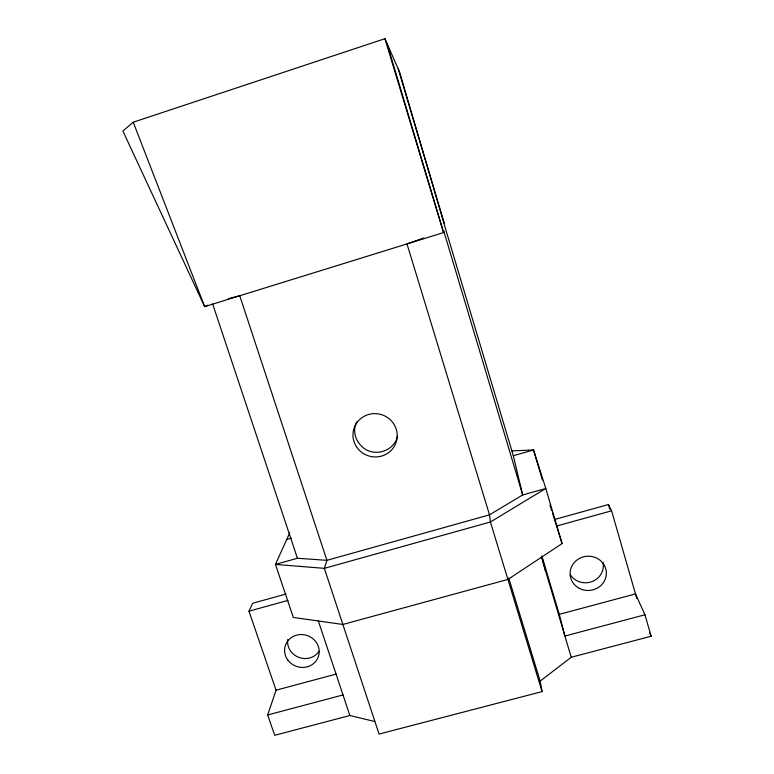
<?xml version="1.0" encoding="UTF-8"?>
<svg xmlns="http://www.w3.org/2000/svg" width="774" height="774" viewBox="0 0 774 774"><rect width="100%" height="100%" fill="white"/><g stroke="black" fill="none" stroke-linecap="round" stroke-linejoin="round"><path stroke-width="1.16" d="M289.708 532.851L275.457 564.41L324.345 568.348L490.406 521.995L545.805 488.471L522.692 494.963L443.744 230.962L443.599 232.577L204.665 306.639L122.882 131.038L133.234 122.205L384.92 38.7L399.577 72.011L444.286 224.634L513.317 455.702L522.692 494.963L489.507 514.836L326.909 560.337L297.419 558.248L275.457 564.41L293.327 617.459L342.872 624.454L507.908 579.436L562.088 543.58L545.805 488.471L533.509 449.955L511.817 450.903M374.78 721.523L349.867 715.515L274.702 735.3L267.678 714.953L276.057 690.195L248.967 611.189L252.643 603.275L286.07 593.997M356.679 421.82L355.15 425.903A21.682 20.617 37.2 0 0 361.651 446.279C372.933 457.918 394.382 451.784 397.575 435.839M228.291 298.677L239.756 295.765L326.909 560.337L324.345 568.348L379.057 734.062L542.081 691.598L540.146 681.11L571.231 657.261L651.118 636.238L644.965 614.788L635.473 593.929L559.302 614.333L541.935 556.254M207.509 305.188L204.665 306.639L133.234 122.205M423.707 238.034L407.008 243.926L489.507 514.836L490.406 521.995L542.081 691.598M513.317 455.702L533.509 449.955L542.38 479.967M286.738 539.42L291.305 538.133M636.779 598.486L611.595 510.811L608.461 504.522L554.494 519.499L562.088 543.58M248.967 611.189L288.005 600.392M556.554 526.049L611.595 510.811M276.057 690.195L336.332 674.048M267.678 714.953L343.008 694.955M644.965 614.788L564.885 636.044L559.302 614.333M649.657 632.958L651.118 636.238M212.618 303.911L297.419 558.248M318.22 620.603L349.867 715.515M549.937 505.083L551.688 510.627M552.394 512.852L554.145 518.396M508.75 578.004L540.146 681.11M384.92 38.7L443.599 232.577L387.048 43.538M398.242 68.983L444.392 223.483M541.345 556.709L571.231 657.261M608.461 504.522L609.796 509.147M541.742 556.148L545.622 571.628M319.12 651.282A17.105 16.07 18.4 0 1 298.803 657.368A17.105 16.07 18.4 0 1 287.764 639.392M603.004 562.388A17.792 16.844 -5.3 0 1 591.984 581.603A17.792 16.844 -5.3 0 1 570.274 574.666M287.928 660.203A17.425 16.341 18.4 0 0 317.746 658.2A17.425 16.341 18.4 0 0 300.022 634.583A17.425 16.341 18.4 0 0 287.928 660.203M579.262 588.337A18.131 17.144 -5.1 0 0 606.361 573.089A18.131 17.144 -5.1 0 0 579.087 558.625A18.131 17.144 -5.1 0 0 579.262 588.337M356.34 446.55A22.185 21.624 16.7 0 0 394.653 445.698A22.185 21.624 16.7 0 0 374.277 413.626A22.185 21.624 16.7 0 0 356.34 446.55"/></g></svg>
